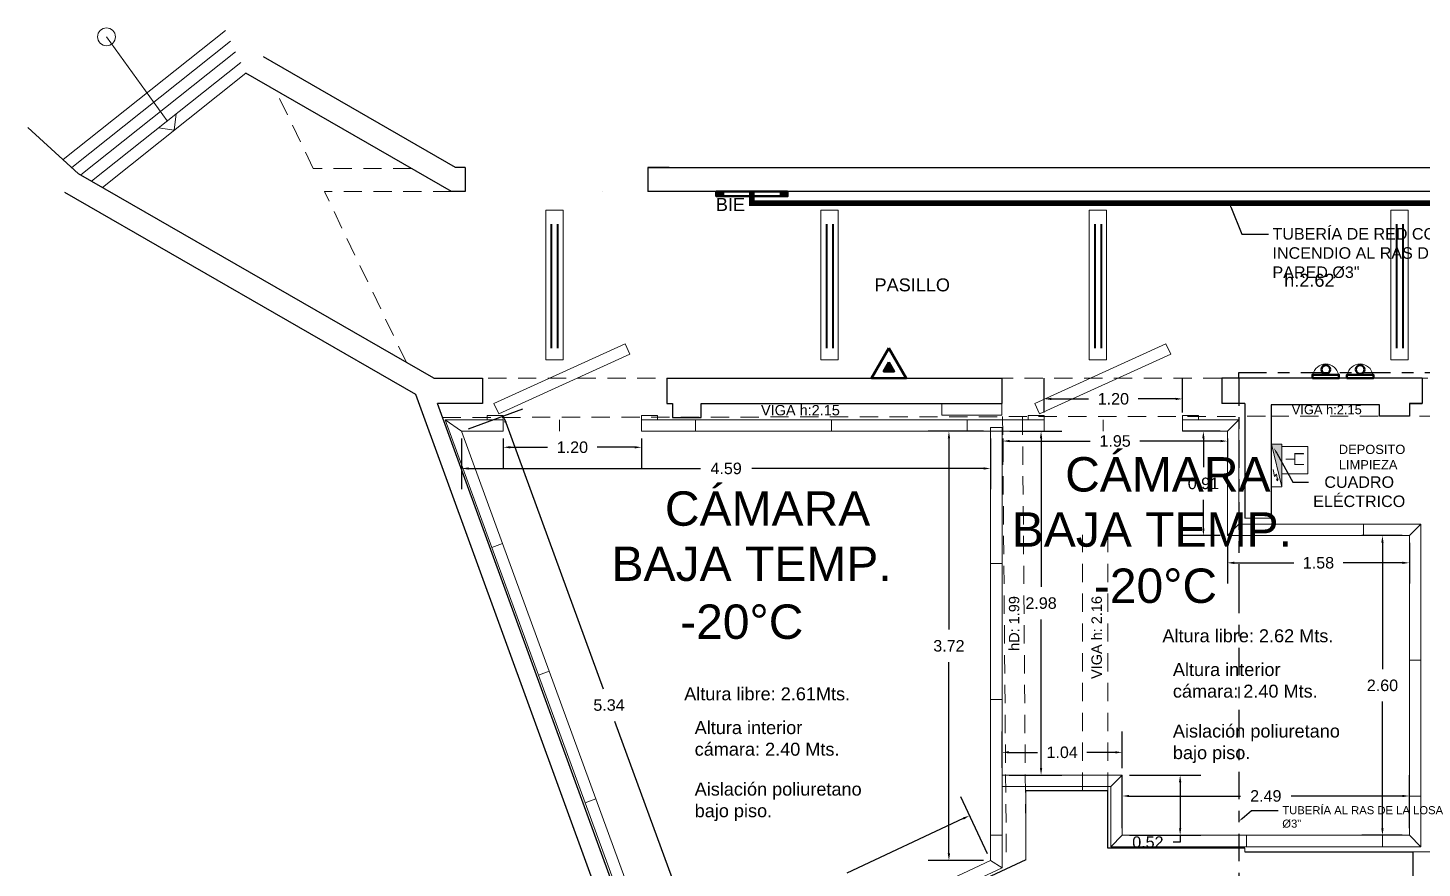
# Model space of a CAD drawing. Header units: metres. Extents: x 3354.1 to 3428.6, y 1328.3 to 1342.3.
# Drawn here: x 3354.12 to 3366.22, y 1335.01 to 1342.3 of the extents above; entities that cross this region are included whole.
import ezdxf
from ezdxf import colors
from ezdxf.entities.mleader import LeaderData, LeaderLine
from ezdxf.math import Vec2, Vec3

# ---------------------------------------------------------------- set-up
doc = ezdxf.new("R2010")
doc.units = ezdxf.units.M
doc.header["$LTSCALE"] = 0.025
doc.linetypes.add('CENTER2', pattern=[28.575, 19.05, -3.175, 3.175, -3.175])
doc.linetypes.add('DASHED2', pattern=[9.525, 6.35, -3.175])
for name, color, linetype, lineweight in [('I_Elec_Luminarias', 30, 'Continuous', 15), ('I_Elec_Texto', 2, 'Continuous', 9), ('I_Elec_Tomacorrientes', 170, 'Continuous', 15), ('I_Elec_TV Telefono', 200, 'Continuous', 50), ('MURO', 5, 'Continuous', 25), ('PCI_EXTINTORES', 10, 'Continuous', 50), ('PROYECCION VIGAS', 252, 'DASHED2', 9), ('TEXTO', 142, 'Continuous', 18), ('VISTA', 2, 'Continuous', 9)]:
    doc.layers.add(name, color=color, linetype=linetype, lineweight=lineweight)
for name, color, linetype in [('I_GAS_TEXTO', 2, 'Continuous'), ('I_GAS_TUBERÍA GAS', 20, 'CENTER2'), ('PCI_TEXTO', 2, 'Continuous')]:
    doc.layers.add(name, color=color, linetype=linetype)
doc.styles.add('ROQUE', font='arial.ttf')
doc.styles.get("Standard").update_dxf_attribs({"font": 'arial.ttf'})
doc.dimstyles.get("Standard").update_dxf_attribs({"dimtxt": 0.1, "dimasz": 0.06, "dimexe": 0.18, "dimexo": 0.0625, "dimgap": 0.09, "dimtad": 0, "dimtih": 1, "dimtoh": 1, "dimzin": 0, "dimdsep": 46, "dimtxsty": 'Standard', "dimcen": 0.09, "dimadec": 0, "dimazin": 0, "dimtfac": 1, "dimtofl": 0, "dimtmove": 0, "dimatfit": 3, "dimfxl": 1, "dimtolj": 1, "dimtzin": 0, "dimarcsym": 0})

# ---------------------------------------------------------------- blocks, each defined once
blk = doc.blocks.new('BIE 0.6')
h = blk.add_hatch(color=256)
h.dxf.hatch_style = 1
h.paths.add_polyline_path([(0, 0), (0.059, 0), (0.059, -0.04), (0, -0.04)])
h = blk.add_hatch(color=256)
h.dxf.hatch_style = 1
h.paths.add_polyline_path([(0.561, 0), (0.62, 0), (0.62, -0.04), (0.561, -0.04)])
blk.add_lwpolyline([(0, 0), (0, -0.04), (0.62, -0.04), (0.62, 0), (0, 0)])
for points in [[(0, 0), (0.059, 0), (0.059, -0.04), (0, -0.04)], [(0.561, 0), (0.62, 0), (0.62, -0.04), (0.561, -0.04)]]:
    blk.add_lwpolyline(points, close=True)
blk = doc.blocks.new('EXTINTOR')
h = blk.add_hatch(color=256)
h.dxf.hatch_style = 1
h.paths.add_polyline_path([(0, 0.083), (0.046, 0.003), (-0.047, 0.003)])
for points in [[(0, 0.203), (0.15, -0.057), (-0.15, -0.057)], [(0, 0.083), (0.046, 0.003), (-0.047, 0.003)]]:
    blk.add_lwpolyline(points, close=True)
blk = doc.blocks.new('fluorescente 2x36w')
blk.add_lwpolyline([(0, -0.15), (1.3, -0.15), (1.3, 0), (0, 0)], close=True)
at = {"lineweight": 40}
for points in [[(0.1, -0.05), (1.178, -0.05)], [(0.1, -0.105), (1.178, -0.105)]]:
    blk.add_lwpolyline(points, dxfattribs=at)
blk = doc.blocks.new('TOMA HERMETICA')
for p, q in [((3136.448, 1574.01), (3136.448, 1573.933)), ((3136.542, 1574.01), (3136.542, 1573.933)), ((3136.448, 1573.933), (3136.542, 1573.933)), ((3136.495, 1573.933), (3136.495, 1573.856))]:
    blk.add_line(p, q)
blk.add_lwpolyline([(3136.384, 1574.047), (3136.622, 1574.047), (3136.622, 1573.819), (3136.384, 1573.819)], close=True)
at = {"const_width": 0.01}
for points in [[(3136.448, 1574.01), (3136.448, 1573.933), (3136.542, 1573.933), (3136.542, 1574.01)], [(3136.495, 1573.856), (3136.495, 1573.933)]]:
    blk.add_lwpolyline(points, dxfattribs=at)
blk = doc.blocks.new('A$C796B2496')
for points in [[(0, 0), (0.37, 0), (0.37, 0.09)], [(0.05, 0.036), (0.067, 0.03), (0.06, 0.037), (0.064, 0.046)]]:
    blk.add_hatch(color=256).paths.add_polyline_path(points)
for p, q in [((0.37, 0.09), (0, 0)), ((0.11, 0.046), (0.06, 0.037)), ((0.149, 0.074), (0.089, 0.063)), ((0.089, 0.063), (0.11, 0.046))]:
    blk.add_line(p, q)
blk.add_lwpolyline([(0.37, 0), (0.37, 0.09), (0, 0.09), (0, 0)], close=True)
for points in [[(0.064, 0.046), (0.05, 0.036)], [(0.067, 0.03), (0.05, 0.036)], [(0.06, 0.037), (0.06, 0.037), (0.064, 0.046)], [(0.06, 0.037), (0.06, 0.037), (0.067, 0.03)]]:
    blk.add_lwpolyline(points)
at = {"const_width": 0.00388}
blk.add_lwpolyline([(0.149, 0.074), (0.089, 0.063), (0.11, 0.046), (0.06, 0.037)], dxfattribs=at)
blk = doc.blocks.new('camara')
blk.add_lwpolyline([(-0.115, 0), (0.115, 0), (0.115, 0.03), (-0.115, 0.03), (-0.115, 0)])
blk.add_circle((0, 0.077), 0.0375)
at = {"lineweight": 5}
blk.add_arc((0, 0.012), 0.112, 9.2304, 170.7696, dxfattribs=at)
blk = doc.blocks.new('*D206')
at = {"layer": 'Defpoints', "color": 0, "transparency": 16777216}
for p in [(3362.476, 1338.799), (3362.115, 1335.074), (3362.476, 1335.074)]:
    blk.add_point(p, dxfattribs=at)
at = {"layer": 'VISTA', "color": 0, "lineweight": -2, "transparency": 16777216}
for p, q in [((3362.414, 1338.799), (3361.935, 1338.799)), ((3362.115, 1338.739), (3362.115, 1337.078)), ((3362.115, 1335.134), (3362.115, 1336.795)), ((3362.414, 1335.074), (3361.935, 1335.074))]:
    blk.add_line(p, q, dxfattribs=at)
at = {"layer": 'VISTA', "color": 0, "transparency": 16777216}
for points in [[(3362.105, 1338.739), (3362.125, 1338.739), (3362.115, 1338.799)], [(3362.105, 1335.134), (3362.125, 1335.134), (3362.115, 1335.074)]]:
    blk.add_solid(points, dxfattribs=at)
at = {"layer": 'VISTA', "color": 0, "transparency": 16777216, "insert": (3362.115, 1336.936), "char_height": 0.1, "attachment_point": 5}
blk.add_mtext('\\A1;3.72', dxfattribs=at)
blk = doc.blocks.new('*D207')
at = {"layer": 'Defpoints', "color": 0, "transparency": 16777216}
for p in [(3357.883, 1338.799), (3362.476, 1338.799), (3362.476, 1338.476)]:
    blk.add_point(p, dxfattribs=at)
at = {"layer": 'VISTA', "color": 0, "lineweight": -2, "transparency": 16777216}
for p, q in [((3357.883, 1338.736), (3357.883, 1338.296)), ((3362.476, 1338.736), (3362.476, 1338.296)), ((3357.943, 1338.476), (3359.958, 1338.476)), ((3362.416, 1338.476), (3360.402, 1338.476))]:
    blk.add_line(p, q, dxfattribs=at)
at = {"layer": 'VISTA', "color": 0, "transparency": 16777216}
for points in [[(3357.943, 1338.486), (3357.943, 1338.466), (3357.883, 1338.476)], [(3362.416, 1338.486), (3362.416, 1338.466), (3362.476, 1338.476)]]:
    blk.add_solid(points, dxfattribs=at)
at = {"layer": 'VISTA', "color": 0, "transparency": 16777216, "insert": (3360.18, 1338.476), "char_height": 0.1, "attachment_point": 5}
blk.add_mtext('\\A1;4.59', dxfattribs=at)
blk = doc.blocks.new('*D208')
at = {"layer": 'Defpoints', "color": 0, "transparency": 16777216}
for p in [(3357.883, 1338.799), (3360.08, 1333.912), (3359.717, 1333.779)]:
    blk.add_point(p, dxfattribs=at)
at = {"layer": 'VISTA', "color": 0, "lineweight": -2, "transparency": 16777216}
for p, q in [((3357.942, 1338.82), (3358.415, 1338.993)), ((3358.267, 1338.875), (3359.112, 1336.563)), ((3360.06, 1333.968), (3359.215, 1336.281)), ((3359.776, 1333.801), (3360.25, 1333.974))]:
    blk.add_line(p, q, dxfattribs=at)
at = {"layer": 'VISTA', "color": 0, "transparency": 16777216}
for points in [[(3358.276, 1338.878), (3358.257, 1338.871), (3358.246, 1338.931)], [(3360.069, 1333.972), (3360.05, 1333.965), (3360.08, 1333.912)]]:
    blk.add_solid(points, dxfattribs=at)
at = {"layer": 'VISTA', "color": 0, "transparency": 16777216, "insert": (3359.163, 1336.422), "char_height": 0.1, "attachment_point": 5}
blk.add_mtext('\\A1;5.34', dxfattribs=at)
blk = doc.blocks.new('*D209')
at = {"layer": 'Defpoints', "color": 0, "transparency": 16777216}
for p in [(3362.294, 1335.463), (3362.476, 1335.074), (3359.717, 1333.779)]:
    blk.add_point(p, dxfattribs=at)
at = {"layer": 'VISTA', "color": 0, "lineweight": -2, "transparency": 16777216}
for p, q in [((3362.45, 1335.131), (3362.218, 1335.626)), ((3362.24, 1335.437), (3361.229, 1334.963)), ((3359.589, 1334.193), (3360.788, 1334.756)), ((3359.691, 1333.836), (3359.459, 1334.331))]:
    blk.add_line(p, q, dxfattribs=at)
at = {"layer": 'VISTA', "color": 0, "transparency": 16777216}
for points in [[(3362.235, 1335.446), (3362.244, 1335.428), (3362.294, 1335.463)], [(3359.585, 1334.202), (3359.594, 1334.184), (3359.535, 1334.168)]]:
    blk.add_solid(points, dxfattribs=at)
at = {"layer": 'VISTA', "color": 0, "transparency": 16777216, "insert": (3361.009, 1334.86), "char_height": 0.1, "attachment_point": 5}
blk.add_mtext('\\A1;3.05', dxfattribs=at)
blk = doc.blocks.new('*D210')
at = {"layer": 'Defpoints', "color": 0, "transparency": 16777216}
for p in [(3362.582, 1338.799), (3362.576, 1335.815), (3362.915, 1335.815)]:
    blk.add_point(p, dxfattribs=at)
at = {"layer": 'VISTA', "color": 0, "lineweight": -2, "transparency": 16777216}
for p, q in [((3362.645, 1338.799), (3363.095, 1338.799)), ((3362.915, 1338.739), (3362.915, 1337.448)), ((3362.915, 1335.875), (3362.915, 1337.165)), ((3362.639, 1335.815), (3363.095, 1335.815))]:
    blk.add_line(p, q, dxfattribs=at)
at = {"layer": 'VISTA', "color": 0, "transparency": 16777216}
for points in [[(3362.905, 1338.739), (3362.925, 1338.739), (3362.915, 1338.799)], [(3362.905, 1335.875), (3362.925, 1335.875), (3362.915, 1335.815)]]:
    blk.add_solid(points, dxfattribs=at)
at = {"layer": 'VISTA', "color": 0, "transparency": 16777216, "insert": (3362.915, 1337.307), "char_height": 0.1, "attachment_point": 5}
blk.add_mtext('\\A1;2.98', dxfattribs=at)
blk = doc.blocks.new('*D211')
at = {"layer": 'Defpoints', "color": 0, "transparency": 16777216}
for p in [(3364.143, 1339.08), (3362.943, 1338.899), (3364.143, 1338.899)]:
    blk.add_point(p, dxfattribs=at)
at = {"layer": 'VISTA', "color": 0, "lineweight": -2, "transparency": 16777216}
for p, q in [((3362.943, 1338.961), (3362.943, 1339.26)), ((3364.143, 1338.961), (3364.143, 1339.26)), ((3363.003, 1339.08), (3363.328, 1339.08)), ((3364.083, 1339.08), (3363.758, 1339.08))]:
    blk.add_line(p, q, dxfattribs=at)
at = {"layer": 'VISTA', "color": 0, "transparency": 16777216}
for points in [[(3363.003, 1339.09), (3363.003, 1339.07), (3362.943, 1339.08)], [(3364.083, 1339.09), (3364.083, 1339.07), (3364.143, 1339.08)]]:
    blk.add_solid(points, dxfattribs=at)
at = {"layer": 'VISTA', "color": 0, "transparency": 16777216, "insert": (3363.543, 1339.08), "char_height": 0.1, "attachment_point": 5}
blk.add_mtext('\\A1;1.20', dxfattribs=at)
blk = doc.blocks.new('*D212')
at = {"layer": 'Defpoints', "color": 0, "transparency": 16777216}
for p in [(3362.582, 1338.799), (3364.534, 1338.799), (3364.534, 1338.714)]:
    blk.add_point(p, dxfattribs=at)
at = {"layer": 'VISTA', "color": 0, "lineweight": -2, "transparency": 16777216}
for p, q in [((3362.582, 1338.736), (3362.582, 1338.534)), ((3362.642, 1338.714), (3363.343, 1338.714)), ((3364.474, 1338.714), (3363.774, 1338.714)), ((3364.534, 1338.736), (3364.534, 1338.534))]:
    blk.add_line(p, q, dxfattribs=at)
at = {"layer": 'VISTA', "color": 0, "transparency": 16777216}
for points in [[(3362.642, 1338.724), (3362.642, 1338.704), (3362.582, 1338.714)], [(3364.474, 1338.724), (3364.474, 1338.704), (3364.534, 1338.714)]]:
    blk.add_solid(points, dxfattribs=at)
at = {"layer": 'VISTA', "color": 0, "transparency": 16777216, "insert": (3363.558, 1338.714), "char_height": 0.1, "attachment_point": 5}
blk.add_mtext('\\A1;1.95', dxfattribs=at)
blk = doc.blocks.new('*D213')
at = {"layer": 'Defpoints', "color": 0, "transparency": 16777216}
for p in [(3364.534, 1338.799), (3364.325, 1337.893), (3364.534, 1337.893)]:
    blk.add_point(p, dxfattribs=at)
at = {"layer": 'VISTA', "color": 0, "lineweight": -2, "transparency": 16777216}
for p, q in [((3364.472, 1338.799), (3364.145, 1338.799)), ((3364.325, 1338.739), (3364.325, 1338.487)), ((3364.325, 1337.953), (3364.325, 1338.205)), ((3364.472, 1337.893), (3364.145, 1337.893))]:
    blk.add_line(p, q, dxfattribs=at)
at = {"layer": 'VISTA', "color": 0, "transparency": 16777216}
for points in [[(3364.315, 1338.739), (3364.335, 1338.739), (3364.325, 1338.799)], [(3364.315, 1337.953), (3364.335, 1337.953), (3364.325, 1337.893)]]:
    blk.add_solid(points, dxfattribs=at)
at = {"layer": 'VISTA', "color": 0, "transparency": 16777216, "insert": (3364.325, 1338.346), "char_height": 0.1, "attachment_point": 5}
blk.add_mtext('\\A1;0.91', dxfattribs=at)
blk = doc.blocks.new('*D214')
at = {"layer": 'Defpoints', "color": 0, "transparency": 16777216}
for p in [(3364.534, 1337.893), (3366.114, 1337.893), (3366.114, 1337.657)]:
    blk.add_point(p, dxfattribs=at)
at = {"layer": 'VISTA', "color": 0, "lineweight": -2, "transparency": 16777216}
for p, q in [((3364.534, 1337.831), (3364.534, 1337.477)), ((3366.114, 1337.831), (3366.114, 1337.477)), ((3364.594, 1337.657), (3365.109, 1337.657)), ((3366.054, 1337.657), (3365.54, 1337.657))]:
    blk.add_line(p, q, dxfattribs=at)
at = {"layer": 'VISTA', "color": 0, "transparency": 16777216}
for points in [[(3364.594, 1337.667), (3364.594, 1337.647), (3364.534, 1337.657)], [(3366.054, 1337.667), (3366.054, 1337.647), (3366.114, 1337.657)]]:
    blk.add_solid(points, dxfattribs=at)
at = {"layer": 'VISTA', "color": 0, "transparency": 16777216, "insert": (3365.324, 1337.657), "char_height": 0.1, "attachment_point": 5}
blk.add_mtext('\\A1;1.58', dxfattribs=at)
blk = doc.blocks.new('*D215')
at = {"layer": 'Defpoints', "color": 0, "transparency": 16777216}
for p in [(3366.114, 1337.893), (3365.88, 1335.292), (3366.114, 1335.292)]:
    blk.add_point(p, dxfattribs=at)
at = {"layer": 'VISTA', "color": 0, "lineweight": -2, "transparency": 16777216}
for p, q in [((3366.052, 1337.893), (3365.7, 1337.893)), ((3365.88, 1337.833), (3365.88, 1336.734)), ((3365.88, 1335.352), (3365.88, 1336.452)), ((3366.052, 1335.292), (3365.7, 1335.292))]:
    blk.add_line(p, q, dxfattribs=at)
at = {"layer": 'VISTA', "color": 0, "transparency": 16777216}
for points in [[(3365.87, 1337.833), (3365.89, 1337.833), (3365.88, 1337.893)], [(3365.87, 1335.352), (3365.89, 1335.352), (3365.88, 1335.292)]]:
    blk.add_solid(points, dxfattribs=at)
at = {"layer": 'VISTA', "color": 0, "transparency": 16777216, "insert": (3365.88, 1336.593), "char_height": 0.1, "attachment_point": 5}
blk.add_mtext('\\A1;2.60', dxfattribs=at)
blk = doc.blocks.new('*D216')
at = {"layer": 'Defpoints', "color": 0, "transparency": 16777216}
for p in [(3366.114, 1335.633), (3363.62, 1335.292), (3366.114, 1335.292)]:
    blk.add_point(p, dxfattribs=at)
at = {"layer": 'VISTA', "color": 0, "lineweight": -2, "transparency": 16777216}
for p, q in [((3363.62, 1335.355), (3363.62, 1335.813)), ((3366.114, 1335.355), (3366.114, 1335.813)), ((3363.68, 1335.633), (3364.646, 1335.633)), ((3366.054, 1335.633), (3365.088, 1335.633))]:
    blk.add_line(p, q, dxfattribs=at)
at = {"layer": 'VISTA', "color": 0, "transparency": 16777216}
for points in [[(3363.68, 1335.643), (3363.68, 1335.623), (3363.62, 1335.633)], [(3366.054, 1335.643), (3366.054, 1335.623), (3366.114, 1335.633)]]:
    blk.add_solid(points, dxfattribs=at)
at = {"layer": 'VISTA', "color": 0, "transparency": 16777216, "insert": (3364.867, 1335.633), "char_height": 0.1, "attachment_point": 5}
blk.add_mtext('\\A1;2.49', dxfattribs=at)
blk = doc.blocks.new('*D217')
at = {"layer": 'Defpoints', "color": 0, "transparency": 16777216}
for p in [(3363.62, 1336.012), (3362.576, 1335.815), (3363.62, 1335.813)]:
    blk.add_point(p, dxfattribs=at)
at = {"layer": 'VISTA', "color": 0, "lineweight": -2, "transparency": 16777216}
for p, q in [((3362.576, 1335.877), (3362.576, 1336.192)), ((3363.62, 1335.876), (3363.62, 1336.192)), ((3362.636, 1336.012), (3362.883, 1336.012)), ((3363.56, 1336.012), (3363.313, 1336.012))]:
    blk.add_line(p, q, dxfattribs=at)
at = {"layer": 'VISTA', "color": 0, "transparency": 16777216}
for points in [[(3362.636, 1336.022), (3362.636, 1336.002), (3362.576, 1336.012)], [(3363.56, 1336.022), (3363.56, 1336.002), (3363.62, 1336.012)]]:
    blk.add_solid(points, dxfattribs=at)
at = {"layer": 'VISTA', "color": 0, "transparency": 16777216, "insert": (3363.098, 1336.012), "char_height": 0.1, "attachment_point": 5}
blk.add_mtext('\\A1;1.04', dxfattribs=at)
blk = doc.blocks.new('*D218')
at = {"layer": 'Defpoints', "color": 0, "transparency": 16777216}
for p in [(3363.62, 1335.813), (3363.62, 1335.292), (3364.123, 1335.292)]:
    blk.add_point(p, dxfattribs=at)
at = {"layer": 'VISTA', "color": 0, "lineweight": -2, "transparency": 16777216}
for p, q in [((3363.682, 1335.813), (3364.303, 1335.813)), ((3364.123, 1335.753), (3364.123, 1335.352)), ((3363.682, 1335.292), (3364.303, 1335.292)), ((3364.123, 1335.292), (3364.123, 1335.232)), ((3364.123, 1335.232), (3364.063, 1335.232))]:
    blk.add_line(p, q, dxfattribs=at)
at = {"layer": 'VISTA', "color": 0, "transparency": 16777216}
for points in [[(3364.113, 1335.753), (3364.133, 1335.753), (3364.123, 1335.813)], [(3364.113, 1335.352), (3364.133, 1335.352), (3364.123, 1335.292)]]:
    blk.add_solid(points, dxfattribs=at)
at = {"layer": 'VISTA', "color": 0, "transparency": 16777216, "insert": (3363.843, 1335.232), "char_height": 0.1, "attachment_point": 5}
blk.add_mtext('\\A1;0.52', dxfattribs=at)
blk = doc.blocks.new('*D219')
at = {"layer": 'Defpoints', "color": 0, "transparency": 16777216}
for p in [(3358.245, 1338.799), (3359.445, 1338.799), (3359.445, 1338.66)]:
    blk.add_point(p, dxfattribs=at)
at = {"layer": 'VISTA', "color": 0, "lineweight": -2, "transparency": 16777216}
for p, q in [((3358.245, 1338.736), (3358.245, 1338.48)), ((3359.445, 1338.736), (3359.445, 1338.48)), ((3358.305, 1338.66), (3358.63, 1338.66)), ((3359.385, 1338.66), (3359.06, 1338.66))]:
    blk.add_line(p, q, dxfattribs=at)
at = {"layer": 'VISTA', "color": 0, "transparency": 16777216}
for points in [[(3358.305, 1338.67), (3358.305, 1338.65), (3358.245, 1338.66)], [(3359.385, 1338.67), (3359.385, 1338.65), (3359.445, 1338.66)]]:
    blk.add_solid(points, dxfattribs=at)
at = {"layer": 'VISTA', "color": 0, "transparency": 16777216, "insert": (3358.845, 1338.66), "char_height": 0.1, "attachment_point": 5}
blk.add_mtext('\\A1;1.20', dxfattribs=at)
blk = doc.blocks.new('*D226')
at = {"layer": 'Defpoints', "color": 0, "transparency": 16777216}
for p in [(3366.144, 1335.149), (3367.734, 1335.149), (3367.734, 1334.879)]:
    blk.add_point(p, dxfattribs=at)
at = {"layer": 'VISTA', "color": 0, "lineweight": -2, "transparency": 16777216}
for p, q in [((3366.144, 1335.087), (3366.144, 1334.699)), ((3367.734, 1335.087), (3367.734, 1334.699)), ((3366.204, 1334.879), (3366.724, 1334.879)), ((3367.674, 1334.879), (3367.155, 1334.879))]:
    blk.add_line(p, q, dxfattribs=at)
at = {"layer": 'VISTA', "color": 0, "transparency": 16777216}
for points in [[(3366.204, 1334.889), (3366.204, 1334.869), (3366.144, 1334.879)], [(3367.674, 1334.889), (3367.674, 1334.869), (3367.734, 1334.879)]]:
    blk.add_solid(points, dxfattribs=at)
at = {"layer": 'VISTA', "color": 0, "transparency": 16777216, "insert": (3366.939, 1334.879), "char_height": 0.1, "attachment_point": 5}
blk.add_mtext('\\A1;1.59', dxfattribs=at)

msp = doc.modelspace()

# ---------------------------------------------------------------- linework, layer by layer
at = {"layer": 'I_GAS_TUBERÍA GAS', "ltscale": 0.5}
msp.add_line((3364.634, 1339.259), (3364.634, 1337.458), dxfattribs=at)
for points in [[(3364.634, 1339.259), (3364.634, 1339.309), (3367.362, 1339.309)], [(3364.634, 1337.458), (3364.634, 1334.929)]]:
    msp.add_lwpolyline(points, dxfattribs=at)
at = {"layer": 'MURO'}
for p, q in [((3354.557, 1341.035), (3354.116, 1341.436)), ((3357.486, 1339.119), (3354.438, 1340.873)), ((3362.574, 1339.259), (3362.574, 1339.039)), ((3364.484, 1339.259), (3364.484, 1339.039)), ((3366.224, 1339.259), (3366.224, 1339.039))]:
    msp.add_line(p, q, dxfattribs=at)
at = {"layer": 'MURO', "color": 5}
for p, q in [((3359.499, 1341.089), (3359.834, 1341.089)), ((3358.064, 1339.259), (3358.064, 1339.039)), ((3359.664, 1339.259), (3359.664, 1339.039)), ((3366.224, 1339.259), (3364.484, 1339.259)), ((3358.064, 1339.039), (3357.674, 1339.039)), ((3364.684, 1335.149), (3366.144, 1335.149)), ((3366.144, 1335.149), (3366.144, 1334.979))]:
    msp.add_line(p, q, dxfattribs=at)
for points in [[(3357.83, 1341.089), (3356.162, 1342.049)], [(3357.794, 1340.879), (3356.009, 1341.907)], [(3357.914, 1341.089), (3357.83, 1341.089)], [(3357.914, 1341.089), (3357.914, 1340.879)], [(3359.499, 1341.089), (3359.499, 1340.879)], [(3359.684, 1341.089), (3359.499, 1341.089)], [(3357.914, 1340.879), (3357.794, 1340.879)], [(3373.704, 1340.879), (3359.499, 1340.879)], [(3357.642, 1339.259), (3358.064, 1339.259)], [(3359.664, 1339.259), (3362.574, 1339.259)], [(3359.513, 1333.554), (3357.486, 1339.119)], [(3359.65, 1333.618), (3357.674, 1339.039)], [(3359.664, 1339.039), (3359.714, 1339.039), (3359.714, 1338.919), (3359.964, 1338.919), (3359.964, 1339.039)], [(3359.964, 1339.039), (3362.574, 1339.039)], [(3364.684, 1339.039), (3364.684, 1338.045)], [(3365.854, 1339.029), (3364.914, 1339.029)], [(3364.914, 1339.029), (3364.914, 1338.045)], [(3363.494, 1335.679), (3362.784, 1335.679)], [(3363.494, 1335.179), (3363.494, 1335.679)], [(3364.684, 1335.179), (3363.494, 1335.179)], [(3362.784, 1335.078), (3359.65, 1333.618)]]:
    msp.add_lwpolyline(points, dxfattribs=at)
at = {"layer": 'MURO'}
for points in [[(3357.642, 1339.259), (3354.557, 1341.035)], [(3359.834, 1341.089), (3373.554, 1341.089)], [(3364.684, 1339.039), (3364.484, 1339.039)], [(3366.224, 1339.039), (3366.114, 1339.039)], [(3366.114, 1339.039), (3366.224, 1339.039)]]:
    msp.add_lwpolyline(points, dxfattribs=at)
at = {"layer": 'MURO', "color": 4}
for points in [[(3366.224, 1339.039), (3366.114, 1339.039), (3366.114, 1338.929), (3365.854, 1338.929)], [(3365.854, 1338.929), (3365.854, 1339.029)]]:
    msp.add_lwpolyline(points, dxfattribs=at)
at = {"layer": 'PCI_EXTINTORES', "const_width": 0.05}
msp.add_lwpolyline([(3371.544, 1340.879), (3371.544, 1340.779), (3360.404, 1340.779), (3360.404, 1340.879)], dxfattribs=at)
at = {"layer": 'PROYECCION VIGAS'}
for points in [[(3356.595, 1341.079), (3356.295, 1341.704)], [(3357.447, 1341.079), (3356.595, 1341.079)], [(3357.404, 1339.396), (3356.692, 1340.879)], [(3357.794, 1340.879), (3356.692, 1340.879)], [(3358.114, 1339.259), (3366.274, 1339.259)], [(3357.718, 1338.919), (3364.914, 1338.929)], [(3362.581, 1338.926), (3362.614, 1335.078)], [(3362.754, 1338.926), (3362.784, 1335.078)], [(3367.912, 1338.929), (3364.914, 1338.929)], [(3363.274, 1335.679), (3363.274, 1337.899)], [(3363.494, 1335.679), (3363.494, 1337.899)], [(3366.144, 1335.149), (3367.734, 1335.149)]]:
    msp.add_lwpolyline(points, dxfattribs=at)
at = {"layer": 'VISTA'}
for p, q in [((3359.104, 1340.879), (3359.104, 1340.879)), ((3362.054, 1339.039), (3362.054, 1338.939)), ((3362.054, 1338.939), (3362.574, 1338.939)), ((3362.574, 1338.939), (3362.574, 1339.039))]:
    msp.add_line(p, q, dxfattribs=at)
at = {"layer": 'VISTA', "color": 5}
for p, q in [((3359.499, 1340.879), (3359.83, 1340.879)), ((3364.914, 1338.045), (3364.684, 1338.045)), ((3362.784, 1335.679), (3362.784, 1335.078)), ((3364.684, 1335.179), (3364.684, 1335.149))]:
    msp.add_line(p, q, dxfattribs=at)
at = {"layer": 'VISTA', "color": 4}
for p, q in [((3357.74, 1338.899), (3358.245, 1338.899)), ((3357.883, 1338.799), (3357.74, 1338.899)), ((3358.245, 1338.899), (3358.245, 1338.799)), ((3358.245, 1338.799), (3358.245, 1338.899)), ((3358.734, 1338.799), (3358.734, 1338.899)), ((3358.734, 1338.899), (3358.734, 1338.799)), ((3359.445, 1338.899), (3359.914, 1338.899)), ((3359.445, 1338.899), (3359.445, 1338.799)), ((3359.445, 1338.799), (3359.445, 1338.899)), ((3359.914, 1338.899), (3359.914, 1338.799)), ((3362.274, 1338.899), (3362.943, 1338.899)), ((3362.274, 1338.799), (3362.274, 1338.899)), ((3362.943, 1338.899), (3362.943, 1338.799)), ((3362.943, 1338.799), (3362.943, 1338.899)), ((3363.454, 1338.799), (3363.454, 1338.899)), ((3363.454, 1338.899), (3363.454, 1338.799)), ((3364.143, 1338.899), (3364.634, 1338.899)), ((3364.143, 1338.899), (3364.143, 1338.799)), ((3364.143, 1338.799), (3364.143, 1338.899)), ((3364.634, 1338.899), (3364.534, 1338.799)), ((3358.245, 1338.799), (3357.883, 1338.799)), ((3359.914, 1338.799), (3359.445, 1338.799)), ((3362.943, 1338.799), (3362.274, 1338.799)), ((3364.534, 1338.799), (3364.143, 1338.799))]:
    msp.add_line(p, q, dxfattribs=at)
at = {"layer": 'VISTA'}
for points in [[(3355.831, 1342.277), (3354.423, 1341.157)], [(3354.799, 1342.223), (3355.327, 1341.493)], [(3355.876, 1342.184), (3354.498, 1341.089)], [(3355.92, 1342.092), (3354.577, 1341.024)], [(3355.965, 1341.999), (3354.67, 1340.97)], [(3356.009, 1341.907), (3354.763, 1340.916)], [(3355.251, 1341.432), (3355.386, 1341.412), (3355.404, 1341.554)]]:
    msp.add_lwpolyline(points, dxfattribs=at)
at = {"layer": 'VISTA', "color": 4}
for points in [[(3358.163, 1339.041), (3359.302, 1339.558), (3359.343, 1339.467), (3358.205, 1338.95)], [(3362.862, 1339.041), (3364, 1339.558), (3364.041, 1339.467), (3362.903, 1338.95)], [(3358.105, 1338.937), (3358.245, 1338.937), (3358.245, 1338.899), (3358.105, 1338.899)], [(3359.445, 1338.937), (3359.585, 1338.937), (3359.585, 1338.899), (3359.445, 1338.899)], [(3362.803, 1338.937), (3362.943, 1338.937), (3362.943, 1338.899), (3362.803, 1338.899)], [(3364.143, 1338.937), (3364.283, 1338.937), (3364.283, 1338.899), (3364.143, 1338.899)], [(3358.239, 1337.825), (3358.145, 1337.79), (3357.74, 1338.899), (3357.883, 1338.799)], [(3359.914, 1338.899), (3361.094, 1338.899), (3361.094, 1338.799), (3359.914, 1338.799)], [(3361.094, 1338.899), (3362.274, 1338.899), (3362.274, 1338.799), (3361.094, 1338.799)], [(3362.576, 1338.832), (3362.576, 1337.652), (3362.476, 1337.652), (3362.476, 1338.832)], [(3364.634, 1338.899), (3364.634, 1337.993), (3364.534, 1337.893), (3364.534, 1338.799)], [(3364.634, 1337.993), (3365.714, 1337.993), (3365.714, 1337.893), (3364.534, 1337.893)], [(3365.714, 1337.993), (3366.214, 1337.993), (3366.114, 1337.893), (3365.714, 1337.893)], [(3366.214, 1337.993), (3366.214, 1336.813), (3366.114, 1336.813), (3366.114, 1337.893)], [(3358.644, 1336.716), (3358.55, 1336.682), (3358.145, 1337.79), (3358.239, 1337.825)], [(3362.576, 1337.652), (3362.576, 1336.472), (3362.476, 1336.472), (3362.476, 1337.652)], [(3366.214, 1336.813), (3366.214, 1335.633), (3366.114, 1335.633), (3366.114, 1336.813)], [(3359.049, 1335.608), (3358.955, 1335.574), (3358.55, 1336.682), (3358.644, 1336.716)], [(3362.576, 1336.472), (3362.576, 1335.292), (3362.476, 1335.292), (3362.476, 1336.472)], [(3362.576, 1335.815), (3363.62, 1335.815), (3363.52, 1335.715), (3362.576, 1335.715)], [(3363.62, 1335.815), (3363.62, 1335.292), (3363.52, 1335.192), (3363.52, 1335.715)], [(3359.454, 1334.5), (3359.36, 1334.465), (3358.955, 1335.574), (3359.049, 1335.608)], [(3366.214, 1335.633), (3366.214, 1335.192), (3366.114, 1335.292), (3366.114, 1335.633)], [(3362.576, 1335.292), (3362.576, 1335.011), (3362.476, 1335.074), (3362.476, 1335.292)], [(3363.62, 1335.292), (3364.7, 1335.292), (3364.7, 1335.192), (3363.52, 1335.192)], [(3364.7, 1335.292), (3365.88, 1335.292), (3365.88, 1335.192), (3364.7, 1335.192)], [(3365.88, 1335.292), (3366.114, 1335.292), (3366.214, 1335.192), (3365.88, 1335.192)], [(3362.476, 1335.074), (3362.576, 1335.011), (3361.797, 1334.645), (3361.755, 1334.736)]]:
    msp.add_lwpolyline(points, close=True, dxfattribs=at)
at = {"layer": 'VISTA'}
msp.add_circle((3354.799, 1342.223), 0.0777, dxfattribs=at)

# ---------------------------------------------------------------- block references
at = {"layer": 'I_Elec_Luminarias', "rotation": 90}
for p in [(3358.614, 1339.419), (3361.004, 1339.419), (3363.334, 1339.419), (3365.954, 1339.419)]:
    msp.add_blockref('fluorescente 2x36w', p, dxfattribs=at)
at = {"layer": 'I_Elec_Tomacorrientes'}
for name, p, rotation in [('A$C796B2496', (3365.005, 1338.318), 90), ('TOMA HERMETICA', (1791.186, 4475.052), 270)]:
    msp.add_blockref(name, p, dxfattribs=dict(at, rotation=rotation))
at = {"layer": 'I_Elec_TV Telefono', "color": 2}
for p in [(3365.387, 1339.259), (3365.686, 1339.259)]:
    msp.add_blockref('camara', p, dxfattribs=at)
at = {"layer": 'PCI_EXTINTORES'}
for name, p in [('BIE 0.6', (3360.094, 1340.879)), ('EXTINTOR', (3361.594, 1339.316))]:
    msp.add_blockref(name, p, dxfattribs=at)

# ---------------------------------------------------------------- texts
at = {"layer": 'PCI_EXTINTORES', "insert": (3360.091, 1340.824), "char_height": 0.1125, "attachment_point": 1, "style": 'ROQUE'}
msp.add_mtext_dynamic_manual_height_columns('BIE', width=1.46857, gutter_width=1, heights=[0], dxfattribs=at)
at = {"layer": 'PROYECCION VIGAS', "attachment_point": 1, "style": 'ROQUE'}
for insert, char_height in [((3360.483, 1339.027), 0.09), ((3365.092, 1339.027), 0.08)]:
    msp.add_mtext_dynamic_manual_height_columns('VIGA h:2.15', width=1.46857, gutter_width=1, heights=[0], dxfattribs=dict(at, insert=insert, char_height=char_height))
at = {"layer": 'PROYECCION VIGAS', "color": 2, "char_height": 0.09, "attachment_point": 1, "rotation": 90, "style": 'ROQUE'}
for s, insert in [('hD: 1.99', (3362.636, 1336.893)), ('VIGA h: 2.16', (3363.353, 1336.649))]:
    msp.add_mtext_dynamic_manual_height_columns(s, width=1.46857, gutter_width=1, heights=[0], dxfattribs=dict(at, insert=insert))
at = {"layer": 'TEXTO', "attachment_point": 1, "style": 'ROQUE'}
for s, insert, char_height in [('h:2.62', (3365.027, 1340.166), 0.1125), ('PASILLO', (3361.469, 1340.126), 0.1125), ('DEPOSITO\\PLIMPIEZA', (3365.501, 1338.682), 0.08), ('Altura libre: 2.62 Mts.', (3363.969, 1337.08), 0.1125), ('Altura libre: 2.61Mts.', (3359.816, 1336.576), 0.1125)]:
    msp.add_mtext_dynamic_manual_height_columns(s, width=1.46857, gutter_width=1, heights=[0], dxfattribs=dict(at, insert=insert, char_height=char_height))
at = {"layer": 'TEXTO', "color": 0, "char_height": 0.1125, "attachment_point": 1, "style": 'ROQUE'}
for s, insert in [('Altura interior cámara: 2.40 Mts.', (3364.06, 1336.787)), ('Altura interior cámara: 2.40 Mts.', (3359.907, 1336.283)), ('Aislación poliuretano bajo piso.', (3364.06, 1336.253)), ('Aislación poliuretano bajo piso.', (3359.907, 1335.749))]:
    msp.add_mtext_dynamic_manual_height_columns(s, width=1.46857, gutter_width=1, heights=[0], dxfattribs=dict(at, insert=insert))
at = {"layer": 'VISTA', "color": 6}
for s, height, p in [('    CÁMARA ', 0.29845, (3362.661, 1338.276)), ('    CÁMARA ', 0.29845, (3359.185, 1337.979)), ('BAJA TEMP.', 0.2985, (3362.661, 1337.797)), ('BAJA TEMP.', 0.2985, (3359.185, 1337.5)), ('         -20°C', 0.29845, (3362.331, 1337.309)), ('        -20°C', 0.29845, (3358.854, 1336.997))]:
    msp.add_text(s, height=height, dxfattribs=at).set_placement(p)

# ---------------------------------------------------------------- dimensions: what is measured, and where the dimension line sits
at = {"layer": 'VISTA', "color": 1}
for base, p1, p2, picture, middle in [((3364.143, 1339.08), (3362.943, 1338.899), (3364.143, 1338.899), '*D211', (3363.543, 1339.08)), ((3362.476, 1338.476), (3357.883, 1338.799), (3362.476, 1338.799), '*D207', (3360.18, 1338.476)), ((3359.445, 1338.66), (3358.245, 1338.799), (3359.445, 1338.799), '*D219', (3358.845, 1338.66)), ((3364.534, 1338.714), (3362.582, 1338.799), (3364.534, 1338.799), '*D212', (3363.558, 1338.714)), ((3366.114, 1337.657), (3364.534, 1337.893), (3366.114, 1337.893), '*D214', (3365.324, 1337.657)), ((3363.62, 1336.012), (3362.576, 1335.815), (3363.62, 1335.813), '*D217', (3363.098, 1336.012)), ((3366.114, 1335.633), (3363.62, 1335.292), (3366.114, 1335.292), '*D216', (3364.867, 1335.633)), ((3367.734, 1334.879), (3366.144, 1335.149), (3367.734, 1335.149), '*D226', (3366.939, 1334.879))]:
    dim = msp.add_linear_dim(base=base, p1=p1, p2=p2, dimstyle='Standard', dxfattribs=at)
    dim.commit()
    dim.dimension.update_dxf_attribs({"geometry": picture, "text_midpoint": middle})
dim = msp.add_aligned_dim(p1=(3357.883, 1338.799), p2=(3359.717, 1333.779), distance=0.387, dimstyle='Standard', dxfattribs=at)
dim.commit()
dim.dimension.update_dxf_attribs({"geometry": '*D208', "text_midpoint": (3359.163, 1336.422)})
for base, p1, p2, picture, middle in [((3362.1154, 1335.0744), (3362.4764, 1338.7985), (3362.4764, 1335.0744), '*D206', (3362.1154, 1336.9365)), ((3362.915, 1335.815), (3362.582, 1338.799), (3362.576, 1335.815), '*D210', (3362.915, 1337.307)), ((3364.325, 1337.893), (3364.534, 1338.799), (3364.534, 1337.893), '*D213', (3364.325, 1338.346)), ((3365.88, 1335.292), (3366.114, 1337.893), (3366.114, 1335.292), '*D215', (3365.88, 1336.593)), ((3364.123, 1335.292), (3363.62, 1335.813), (3363.62, 1335.292), '*D218', (3363.843, 1335.232))]:
    dim = msp.add_linear_dim(base=base, p1=p1, p2=p2, angle=90, dimstyle='Standard', dxfattribs=at)
    dim.commit()
    dim.dimension.update_dxf_attribs({"geometry": picture, "text_midpoint": middle})
dim = msp.add_linear_dim(base=(3362.294, 1335.463), p1=(3359.717, 1333.779), p2=(3362.476, 1335.074), angle=25.1452, dimstyle='Standard', dxfattribs=at)
dim.commit()
dim.dimension.update_dxf_attribs({"geometry": '*D209', "text_midpoint": (3361.009, 1334.86), "dimtype": 161})

# ---------------------------------------------------------------- leaders
at = {"layer": 'I_Elec_Texto'}
ml = msp.add_multileader_mtext('Standard', dxfattribs=at)
ml.set_content('CUADRO\\PELÉCTRICO ', color=256, style='ROQUE')
ml.set_leader_properties(color=256)
ml.build(insert=Vec2(0, 0))
ml.multileader.update_dxf_attribs({"dogleg_length": 0.05, "arrow_head_size": 0.05})
ctx = ml.context
ctx.base_point, ctx.char_height, ctx.arrow_head_size, ctx.landing_gap_size, ctx.plane_origin = Vec3(3365.237, 1338.357), 0.1, 0.05, 0.05, Vec3(3364.938, 1338.653)
ctx.text_align_type = 1
notes = []
notes.append((ctx, [(0, (1, 1, 0), (3365.187, 1338.357), (1, 0), 0.05, [(0, [(3364.938, 1338.653), (3365.102, 1338.357)], 0, [])])]))
ctx.mtext.insert, ctx.mtext.alignment, ctx.mtext.flow_direction = Vec3(3365.678, 1338.408), 2, 5
at = {"layer": 'I_GAS_TEXTO'}
ml = msp.add_multileader_mtext('Standard', dxfattribs=at)
ml.set_content('TUBERÍA AL RAS DE LA LOSA\\P%%C3"', color=256, style='ROQUE')
ml.set_leader_properties(color=256)
ml.build(insert=Vec2(0, 0))
ml.multileader.update_dxf_attribs({"dogleg_length": 0.05, "arrow_head_size": 0.035, "scale": 0.7})
ctx = ml.context
ctx.base_point, ctx.scale, ctx.char_height, ctx.arrow_head_size, ctx.landing_gap_size, ctx.plane_origin = Vec3(3364.975, 1335.508), 0.7, 0.07, 0.035, 0.035, Vec3(3361.716, 1335.354)
notes.append((ctx, [(0, (1, 1, 0), (3364.94, 1335.508), (1, 0), 0.035, [(0, [(3364.634, 1335.414), (3364.744, 1335.508)], 0, [])])]))
ctx.mtext.insert, ctx.mtext.flow_direction = Vec3(3365.01, 1335.545), 5
at = {"layer": 'PCI_TEXTO'}
ml = msp.add_multileader_mtext('Standard', dxfattribs=at)
ml.set_content('TUBERÍA DE RED CONTRA INCENDIO AL RAS DE LA PARED %%C3"', color=256, style='ROQUE')
ml.set_leader_properties(color=256)
ml.build(insert=Vec2(0, 0))
ml.multileader.update_dxf_attribs({"dogleg_length": 0.05, "arrow_head_size": 0.035, "scale": 0.7})
ctx = ml.context
ctx.base_point, ctx.scale, ctx.char_height, ctx.arrow_head_size, ctx.landing_gap_size, ctx.plane_origin = Vec3(3364.89, 1340.511), 0.7, 0.1, 0.035, 0.035, Vec3(3361.631, 1340.719)
notes.append((ctx, [(0, (1, 1, 0), (3364.855, 1340.511), (1, 0), 0.035, [(0, [(3364.549, 1340.779), (3364.659, 1340.511)], 0, [])])]))
ctx.mtext.insert, ctx.mtext.width, ctx.mtext.flow_direction = Vec3(3364.925, 1340.563), 2.65411, 5
for ctx, leaders in notes:
    for number, flags, end, landing, length, lines in leaders:
        leader = LeaderData()
        leader.index, (leader.has_last_leader_line, leader.has_dogleg_vector, leader.attachment_direction) = number, flags
        leader.last_leader_point, leader.dogleg_vector, leader.dogleg_length = Vec3(end), Vec3(landing), length
        for number, points, colour, breaks in lines:
            line = LeaderLine()
            line.index, line.vertices, line.color, line.breaks = number, Vec3.list(points), colors.encode_raw_color(colour), breaks
            leader.lines.append(line)
        ctx.leaders.append(leader)

doc.saveas('drawing.dxf')
